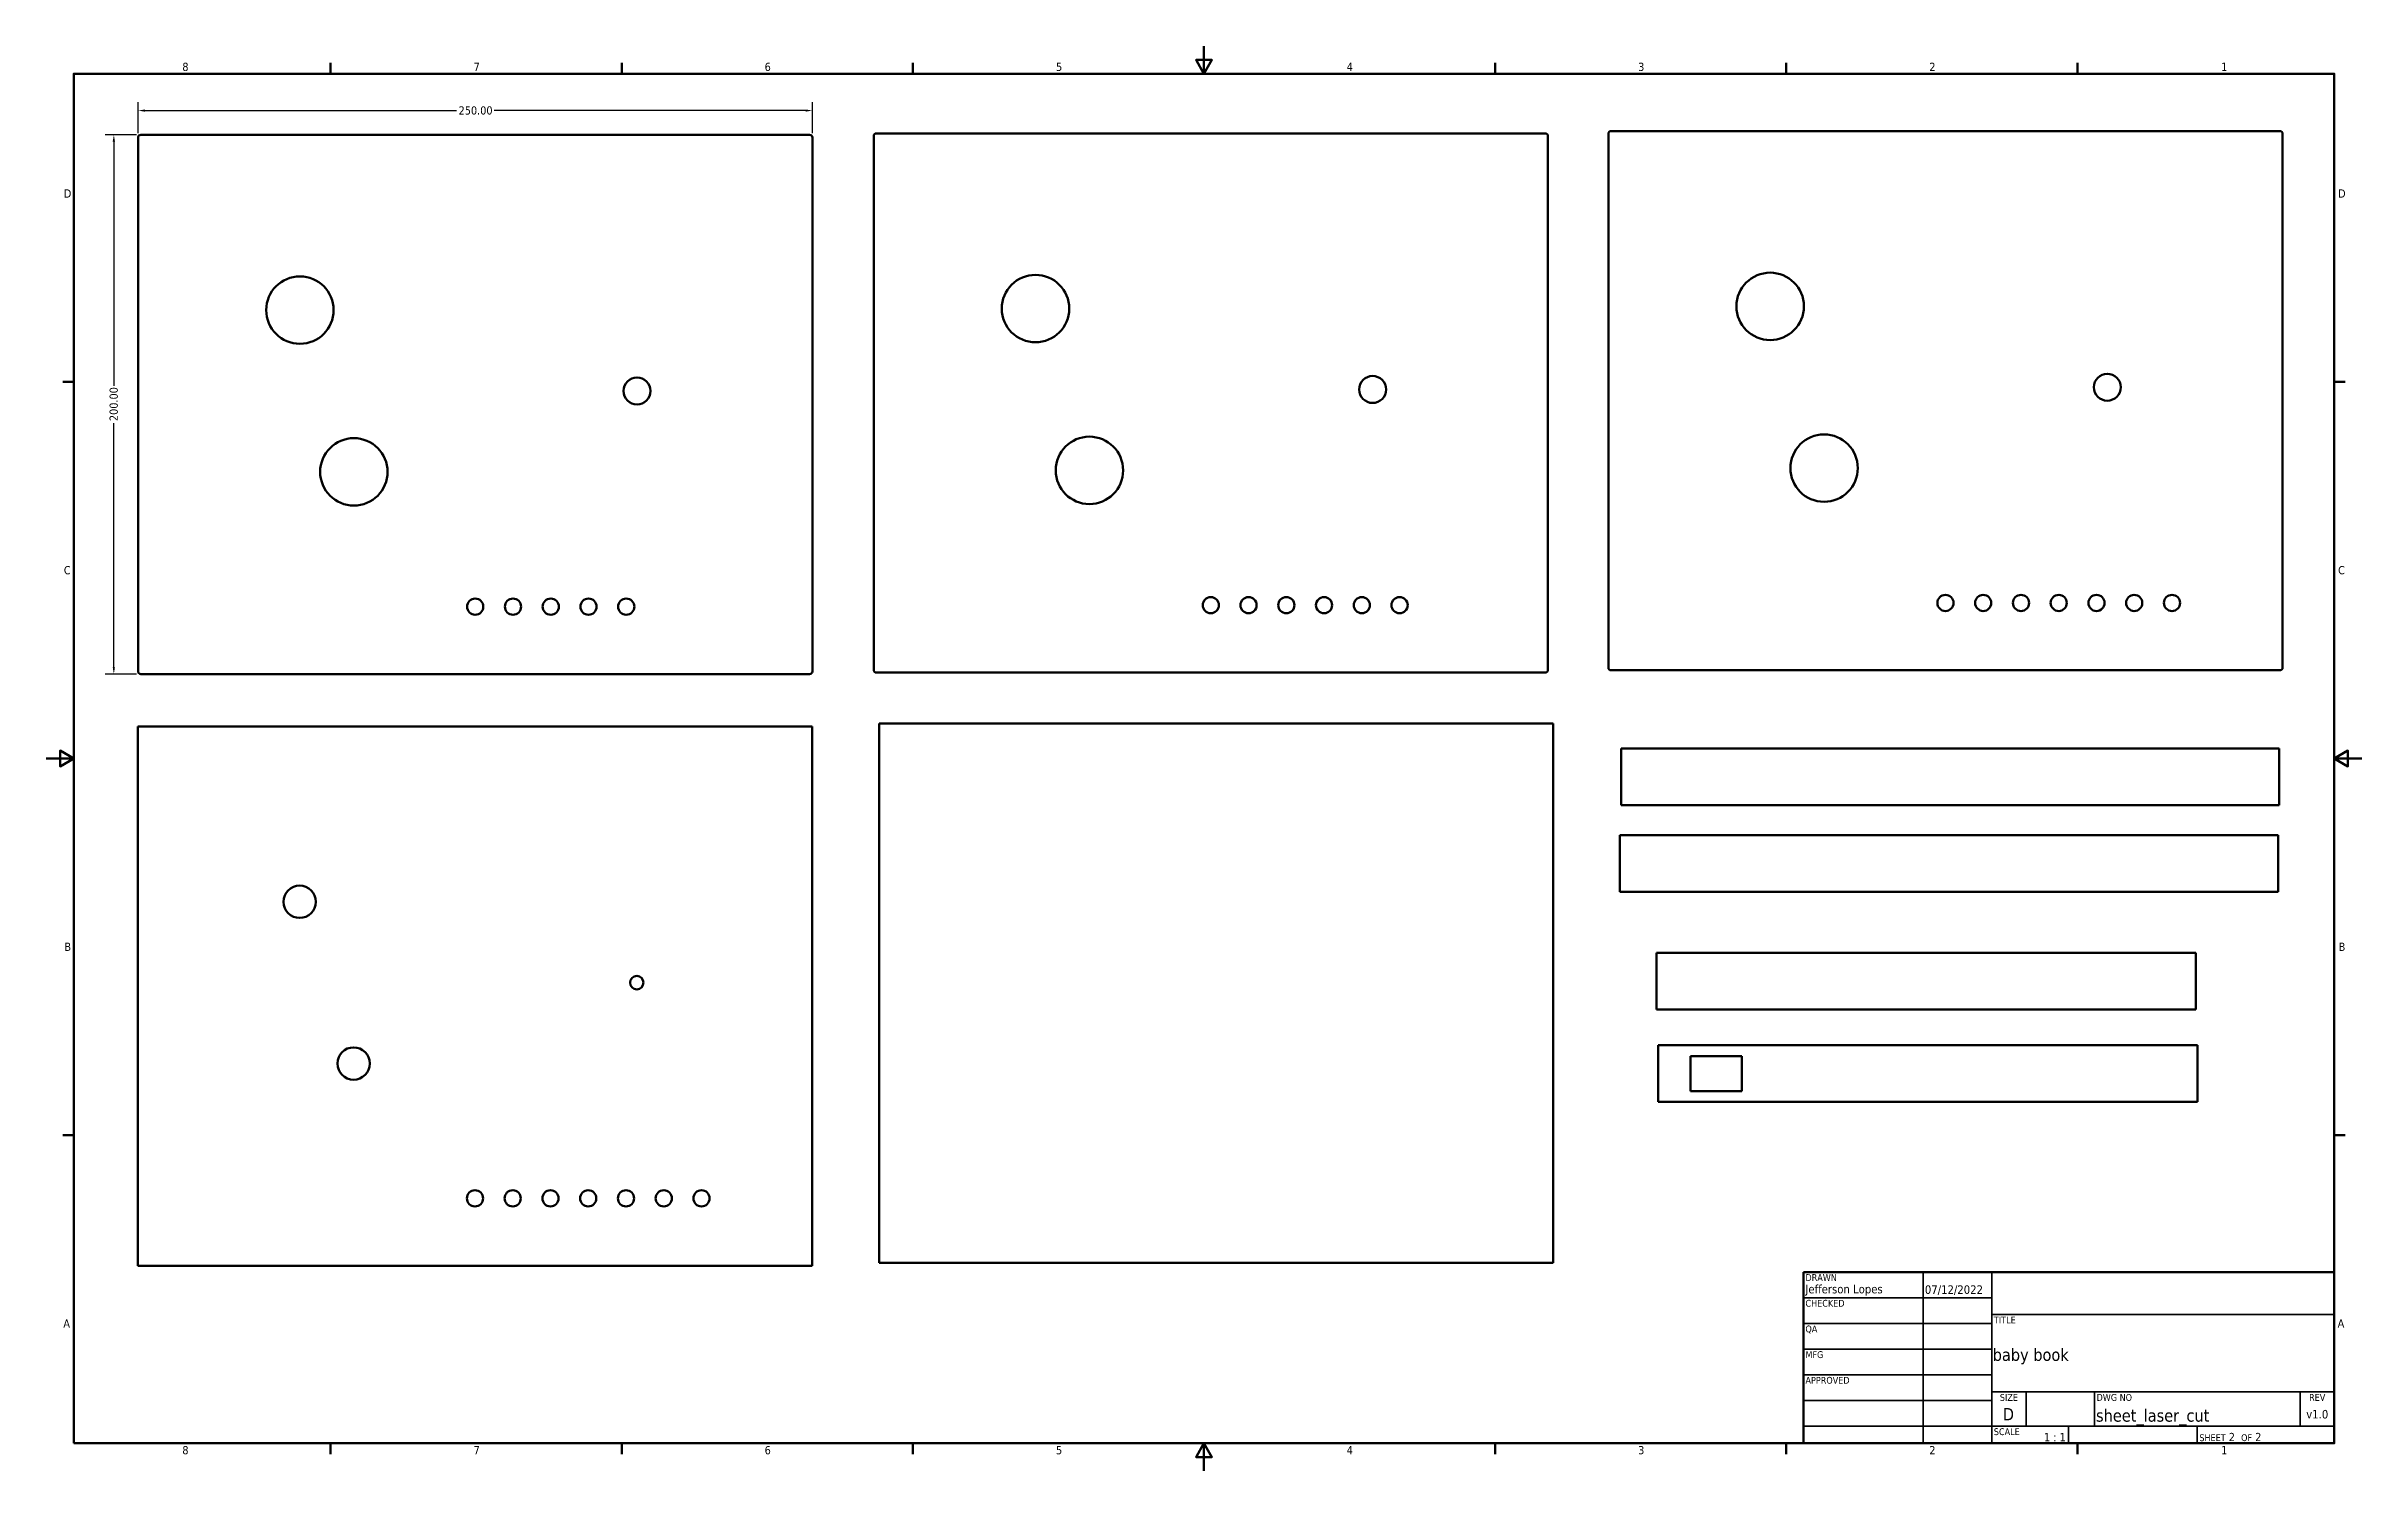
# Model space of a CAD drawing. Header units: millimetres. Extents: x 3 to 861, y 15 to 544.
import ezdxf
from ezdxf.enums import TextEntityAlignment as Align

# ---------------------------------------------------------------- set-up
doc = ezdxf.new("R2010")
doc.units = ezdxf.units.MM
for name, color, linetype, lineweight in [('Border (ANSI)', 7, 'Continuous', 70), ('Dimension (ANSI)', 7, 'Continuous', 25), ('Title (ANSI)', 7, 'Continuous', 50), ('Visible (ANSI)', 7, 'Continuous', 50)]:
    doc.layers.add(name, color=color, linetype=linetype, lineweight=lineweight)
doc.styles.add('Note Text (ANSI)', font='tahoma.ttf')
doc.styles.add('Text Style30', font='tahoma.ttf')
doc.styles.add('Text Style38', font='tahoma.ttf')
doc.styles.add('Text Style39', font='tahoma.ttf')
doc.dimstyles.new('Default - mm (ANSI)', dxfattribs={"dimtxt": 3.048, "dimasz": 2.5, "dimexe": 3.175, "dimexo": 1.6002, "dimgap": 0.8, "dimtad": 0, "dimtoh": 1, "dimrnd": 1e-08, "dimzin": 4, "dimdsep": 46, "dimtxsty": 'Note Text (ANSI)', "dimcen": 0.09, "dimdle": 10, "dimclrd": 256, "dimclre": 256, "dimclrt": 256, "dimadec": 1, "dimazin": 1, "dimtfac": 1, "dimtofl": 0, "dimtmove": 0, "dimatfit": 3, "dimfxl": 1, "dimtolj": 1, "dimtzin": 4, "dimlwd": -1, "dimlwe": -1, "dimarcsym": 0})

# ---------------------------------------------------------------- blocks, each defined once
blk = doc.blocks.new('Borders Default Border')
at = {"layer": 'Border (ANSI)'}
for p, q in [((107.95, 533.4), (107.95, 537.46)), ((215.9, 533.4), (215.9, 537.46)), ((323.85, 533.4), (323.85, 537.46)), ((539.75, 533.4), (539.75, 537.46)), ((647.7, 533.4), (647.7, 537.46)), ((755.65, 533.4), (755.65, 537.46)), ((12.7, 419.1), (8.64, 419.1)), ((850.9, 419.1), (854.96, 419.1)), ((12.7, 139.7), (8.64, 139.7)), ((850.9, 139.7), (854.96, 139.7)), ((107.95, 25.4), (107.95, 21.34)), ((215.9, 25.4), (215.9, 21.34)), ((323.85, 25.4), (323.85, 21.34)), ((539.75, 25.4), (539.75, 21.34)), ((647.7, 25.4), (647.7, 21.34)), ((755.65, 25.4), (755.65, 21.34))]:
    blk.add_line(p, q, dxfattribs=at)
at = {"layer": 'Border (ANSI)', "flags": 128}
for points in [[(431.8, 543.56), (431.8, 533.4), (428.87, 538.48), (434.73, 538.48), (431.8, 533.4)], [(12.7, 25.4), (12.7, 533.4), (850.9, 533.4), (850.9, 25.4), (12.7, 25.4)], [(2.54, 279.4), (12.7, 279.4), (7.62, 282.33), (7.62, 276.47), (12.7, 279.4)], [(861.06, 279.4), (850.9, 279.4), (855.98, 282.33), (855.98, 276.47), (850.9, 279.4)], [(431.8, 15.24), (431.8, 25.4), (428.87, 20.32), (434.73, 20.32), (431.8, 25.4)]]:
    blk.add_lwpolyline(points, dxfattribs=at)
at = {"layer": 'Border (ANSI)', "char_height": 3.05, "attachment_point": 7, "style": 'Note Text (ANSI)'}
for s, insert in [('8', (52.98, 534.35)), ('7', (160.98, 534.42)), ('6', (268.9, 534.35)), ('5', (376.93, 534.35)), ('4', (484.71, 534.42)), ('3', (592.78, 534.35)), ('2', (700.75, 534.42)), ('1', (808.94, 534.42)), ('D', (9.04, 487.43)), ('D', (852.32, 487.43)), ('C', (9.04, 347.67)), ('C', (852.32, 347.67)), ('B', (9.23, 208.03)), ('B', (852.51, 208.03)), ('A', (8.86, 68.33)), ('A', (852.14, 68.33)), ('8', (52.98, 21.27)), ('7', (160.98, 21.34)), ('6', (268.9, 21.27)), ('5', (376.93, 21.27)), ('4', (484.71, 21.34)), ('3', (592.78, 21.27)), ('2', (700.75, 21.34)), ('1', (808.94, 21.34))]:
    blk.add_mtext(s, dxfattribs=dict(at, insert=insert))
blk = doc.blocks.new('Title Blocks ANSI - Large')
at = {"layer": 'Title (ANSI)'}
for p, q in [((127, 189.23), (127, 125.73)), ((323.85, 189.23), (127, 189.23)), ((323.85, 125.73), (323.85, 189.23)), ((127, 125.73), (323.85, 125.73))]:
    blk.add_line(p, q, dxfattribs=at)
at = {"layer": 'Title (ANSI)', "lineweight": 35}
for p, q in [((171.45, 125.73), (171.45, 189.23)), ((196.85, 125.73), (196.85, 189.23)), ((127, 179.7), (196.85, 179.7)), ((196.85, 173.48), (323.85, 173.48)), ((127, 170.18), (196.85, 170.18)), ((127, 160.65), (196.85, 160.65)), ((127, 151.13), (196.85, 151.13)), ((127, 141.6), (196.85, 141.6)), ((323.85, 144.78), (196.85, 144.78)), ((209.55, 132.08), (209.55, 144.78)), ((234.95, 132.08), (234.95, 144.78)), ((311.15, 132.08), (311.15, 144.78)), ((196.85, 132.08), (127, 132.08)), ((323.85, 132.08), (196.85, 132.08)), ((225.3, 132.08), (225.3, 125.73)), ((273.05, 132.08), (273.05, 125.73))]:
    blk.add_line(p, q, dxfattribs=at)
at = {"layer": 'Title (ANSI)', "style": 'Text Style38'}
for s, p in [('DRAWN', (127.76, 188.47)), ('CHECKED', (127.76, 178.94)), ('TITLE', (197.61, 172.72)), ('QA', (127.76, 169.42)), ('MFG', (127.76, 159.89)), ('APPROVED', (127.76, 150.37)), ('DWG NO', (235.71, 144.02)), ('SCALE', (197.61, 131.32))]:
    blk.add_text(s, height=2.54, dxfattribs=at).set_placement(p, align=Align.TOP_LEFT)
for s, p in [('SIZE', (203.2, 144.02)), ('REV', (317.5, 144.02))]:
    blk.add_text(s, height=2.54, dxfattribs=at).set_placement(p, align=Align.TOP_CENTER)
at = {"layer": 'Title (ANSI)', "insert": (273.81, 126.49), "char_height": 3.048, "attachment_point": 7, "style": 'Note Text (ANSI)'}
blk.add_mtext('\\fTahoma|b0|i0;{\\H2.5400;SHEET}\\fTahoma|b0|i0;{\\H3.0480; 2  }\\fTahoma|b0|i0;{\\H2.5400;OF}\\fTahoma|b0|i0;{\\H3.0480; 2 }', dxfattribs=at)
at = {"layer": 'Title (ANSI)'}
for tag, p, height, style in [('AUTHOR_001', (127.74, 181.35), 3.17, 'Text Style39'), ('CREATION_DATE_001', (172.04, 181.16), 3.17, 'Text Style39'), ('TITLE_001', (197.19, 156.3), 4.57, 'Text Style30'), ('Sheet_Size_001', (200.93, 134.24), 4.57, 'Text Style30'), ('PART_NUMBER_001', (235.51, 133.76), 4.57, 'Text Style30'), ('REVISION_NUMBER_001', (313.45, 134.94), 3.17, 'Text Style39'), ('Initial_View_Scale_001', (216.2, 126.49), 3.05, 'Note Text (ANSI)')]:
    blk.add_attdef(tag, p, '', height=height, dxfattribs=dict(at, style=style))
at = {"layer": 'Title (ANSI)', "style": 'Text Style39'}
blk.add_attdef('COMPANY', text='', height=3.17, dxfattribs=at).set_placement((260.35, 181.36), align=Align.MIDDLE_CENTER)
for tag, p in [('CHECKED_BY', (127.76, 170.94)), ('CHECKED_DATE', (172.21, 170.94)), ('MFG_APPROVED_BY', (127.76, 151.89)), ('MFG_APPROVED_DATE', (172.21, 151.89)), ('ENG_APPROVED_BY', (127.76, 142.37)), ('ENG_APPROVAL_DATE', (172.21, 142.37))]:
    blk.add_attdef(tag, text='', height=3.17, dxfattribs=at).set_placement(p, align=Align.BOTTOM_LEFT)
blk = doc.blocks.new('*D6')
at = {"layer": 'Defpoints', "color": 0, "transparency": 16777216}
for p in [(37.58, 510.72), (27.58, 310.72), (37.58, 310.72)]:
    blk.add_point(p, dxfattribs=at)
at = {"layer": 'Dimension (ANSI)', "transparency": 16777216}
for p, q in [((35.98, 510.72), (24.41, 510.72)), ((27.58, 508.22), (27.58, 417.68)), ((27.58, 313.22), (27.58, 403.76)), ((35.98, 310.72), (24.41, 310.72))]:
    blk.add_line(p, q, dxfattribs=at)
for points in [[(27.16, 508.22), (28, 508.22), (27.58, 510.72)], [(27.16, 313.22), (28, 313.22), (27.58, 310.72)]]:
    blk.add_solid(points, dxfattribs=at)
at = {"layer": 'Dimension (ANSI)', "transparency": 16777216, "insert": (25.99, 404.56), "char_height": 3.048, "attachment_point": 1, "rotation": 90, "style": 'Note Text (ANSI)'}
blk.add_mtext('\\A1;200.00', dxfattribs=at)
blk = doc.blocks.new('*D7')
at = {"layer": 'Defpoints', "color": 0, "transparency": 16777216}
for p in [(286.58, 519.72), (36.58, 509.72), (286.58, 509.72)]:
    blk.add_point(p, dxfattribs=at)
at = {"layer": 'Dimension (ANSI)', "transparency": 16777216}
for p, q in [((36.58, 511.32), (36.58, 522.89)), ((39.08, 519.72), (154.62, 519.72)), ((284.08, 519.72), (168.54, 519.72)), ((286.58, 511.32), (286.58, 522.89))]:
    blk.add_line(p, q, dxfattribs=at)
for points in [[(39.08, 520.13), (39.08, 519.3), (36.58, 519.72)], [(284.08, 520.13), (284.08, 519.3), (286.58, 519.72)]]:
    blk.add_solid(points, dxfattribs=at)
at = {"layer": 'Dimension (ANSI)', "transparency": 16777216, "insert": (155.42, 521.3), "char_height": 3.048, "attachment_point": 1, "style": 'Note Text (ANSI)'}
blk.add_mtext('\\A1;250.00', dxfattribs=at)

msp = doc.modelspace()

# ---------------------------------------------------------------- linework, layer by layer
at = {"layer": 'Visible (ANSI)'}
for p, q in [((36.58, 509.716), (36.58, 311.716)), ((285.58, 510.716), (37.58, 510.716)), ((286.58, 311.716), (286.58, 509.716)), ((309.32, 510.272), (309.32, 312.272)), ((558.32, 511.272), (310.32, 511.272)), ((559.32, 312.272), (559.32, 510.272)), ((581.723, 511.103), (581.723, 313.103)), ((830.723, 512.103), (582.723, 512.103)), ((831.723, 313.103), (831.723, 511.103)), ((37.58, 310.716), (285.58, 310.716)), ((310.32, 311.272), (558.32, 311.272)), ((582.723, 312.103), (830.723, 312.103)), ((311.321, 92.402), (311.321, 292.402)), ((311.321, 292.402), (561.321, 292.402)), ((561.321, 292.402), (561.321, 92.402)), ((286.48, 291.256), (36.48, 291.256)), ((36.48, 291.256), (36.48, 91.256)), ((286.48, 91.256), (286.48, 291.256)), ((586.421, 262.099), (586.421, 283.099)), ((830.421, 283.099), (586.421, 283.099)), ((830.421, 262.099), (830.421, 283.099)), ((830.421, 262.099), (586.421, 262.099)), ((586.028, 250.965), (586.028, 229.965)), ((830.028, 250.965), (586.028, 250.965)), ((830.028, 229.965), (830.028, 250.965)), ((830.028, 229.965), (586.028, 229.965)), ((599.55, 207.267), (799.55, 207.267)), ((599.55, 207.267), (599.55, 186.267)), ((799.55, 207.267), (799.55, 186.267)), ((599.55, 186.267), (799.55, 186.267)), ((600.202, 152.027), (600.202, 173.027)), ((600.202, 173.027), (800.202, 173.027)), ((800.202, 173.027), (800.202, 152.027)), ((612.202, 156.027), (612.202, 169.027)), ((612.202, 169.027), (631.202, 169.027)), ((631.202, 169.027), (631.202, 156.027)), ((631.202, 156.027), (612.202, 156.027)), ((800.202, 152.027), (600.202, 152.027)), ((36.48, 91.256), (286.48, 91.256)), ((561.321, 92.402), (311.321, 92.402))]:
    msp.add_line(p, q, dxfattribs=at)
for centre, radius in [((96.58, 445.716), 12.5), ((369.32, 446.272), 12.5), ((641.723, 447.103), 12.5), ((221.58, 415.716), 5), ((494.32, 416.272), 5), ((766.723, 417.103), 5), ((116.58, 385.716), 12.5), ((389.32, 386.272), 12.5), ((661.723, 387.103), 12.5), ((161.58, 335.716), 3), ((175.58, 335.716), 3), ((189.58, 335.716), 3), ((203.58, 335.716), 3), ((217.58, 335.716), 3), ((434.32, 336.272), 3), ((448.32, 336.272), 3), ((462.32, 336.272), 3), ((476.32, 336.272), 3), ((490.32, 336.272), 3), ((504.32, 336.272), 3), ((706.723, 337.103), 3), ((720.723, 337.103), 3), ((734.723, 337.103), 3), ((748.723, 337.103), 3), ((762.723, 337.103), 3), ((776.723, 337.103), 3), ((790.723, 337.103), 3), ((96.48, 226.256), 6), ((221.48, 196.256), 2.5), ((116.48, 166.256), 6), ((161.48, 116.256), 3), ((175.48, 116.256), 3), ((189.48, 116.256), 3), ((203.48, 116.256), 3), ((217.48, 116.256), 3), ((231.48, 116.256), 3), ((245.48, 116.256), 3)]:
    msp.add_circle(centre, radius, dxfattribs=at)
for centre, start, end in [((37.58, 509.716), 90, 180), ((285.58, 509.716), 0, 90), ((310.32, 510.272), 90, 180), ((558.32, 510.272), 0, 90), ((582.723, 511.103), 90, 180), ((830.723, 511.103), 0, 90), ((37.58, 311.716), 180, 270), ((285.58, 311.716), 270, 0), ((310.32, 312.272), 180, 270), ((558.32, 312.272), 270, 0), ((582.723, 313.103), 180, 270), ((830.723, 313.103), 270, 0)]:
    msp.add_arc(centre, 1, start, end, dxfattribs=at)

# ---------------------------------------------------------------- block references
msp.add_blockref('Borders Default Border', (0, 0))
msp.add_blockref('Title Blocks ANSI - Large', (527.05, -100.33)).add_auto_attribs({'AUTHOR_001': 'Jefferson Lopes', 'CREATION_DATE_001': '07/12/2022', 'PART_NUMBER_001': 'sheet_laser_cut', 'TITLE_001': 'baby book', 'Sheet_Size_001': 'D', 'REVISION_NUMBER_001': 'v1.0', 'Initial_View_Scale_001': '1 : 1'})

# ---------------------------------------------------------------- dimensions: what is measured, and where the dimension line sits
at = {"layer": 'Dimension (ANSI)'}
dim = msp.add_linear_dim(base=(286.58, 519.716), p1=(36.58, 509.716), p2=(286.58, 509.716), dimstyle='Default - mm (ANSI)', override={"dimgap": 0.8, "dimtoh": 0, "dimdec": 2, "dimtol": 0, "dimlim": 0, "dimtp": 0, "dimtm": 0, "dimtdec": 2, "dimatfit": 1}, dxfattribs=at)
dim.commit()
dim.dimension.update_dxf_attribs({"geometry": '*D7', "text_midpoint": (161.58, 519.716), "dimtype": 160})
dim = msp.add_linear_dim(base=(27.58, 310.716), p1=(37.58, 510.716), p2=(37.58, 310.716), angle=90, dimstyle='Default - mm (ANSI)', override={"dimgap": 0.8, "dimtoh": 0, "dimdec": 2, "dimtol": 0, "dimlim": 0, "dimtp": 0, "dimtm": 0, "dimtdec": 2, "dimatfit": 1}, dxfattribs=at)
dim.commit()
dim.dimension.update_dxf_attribs({"geometry": '*D6', "text_midpoint": (27.58, 410.716), "dimtype": 160})

doc.saveas('drawing.dxf')
